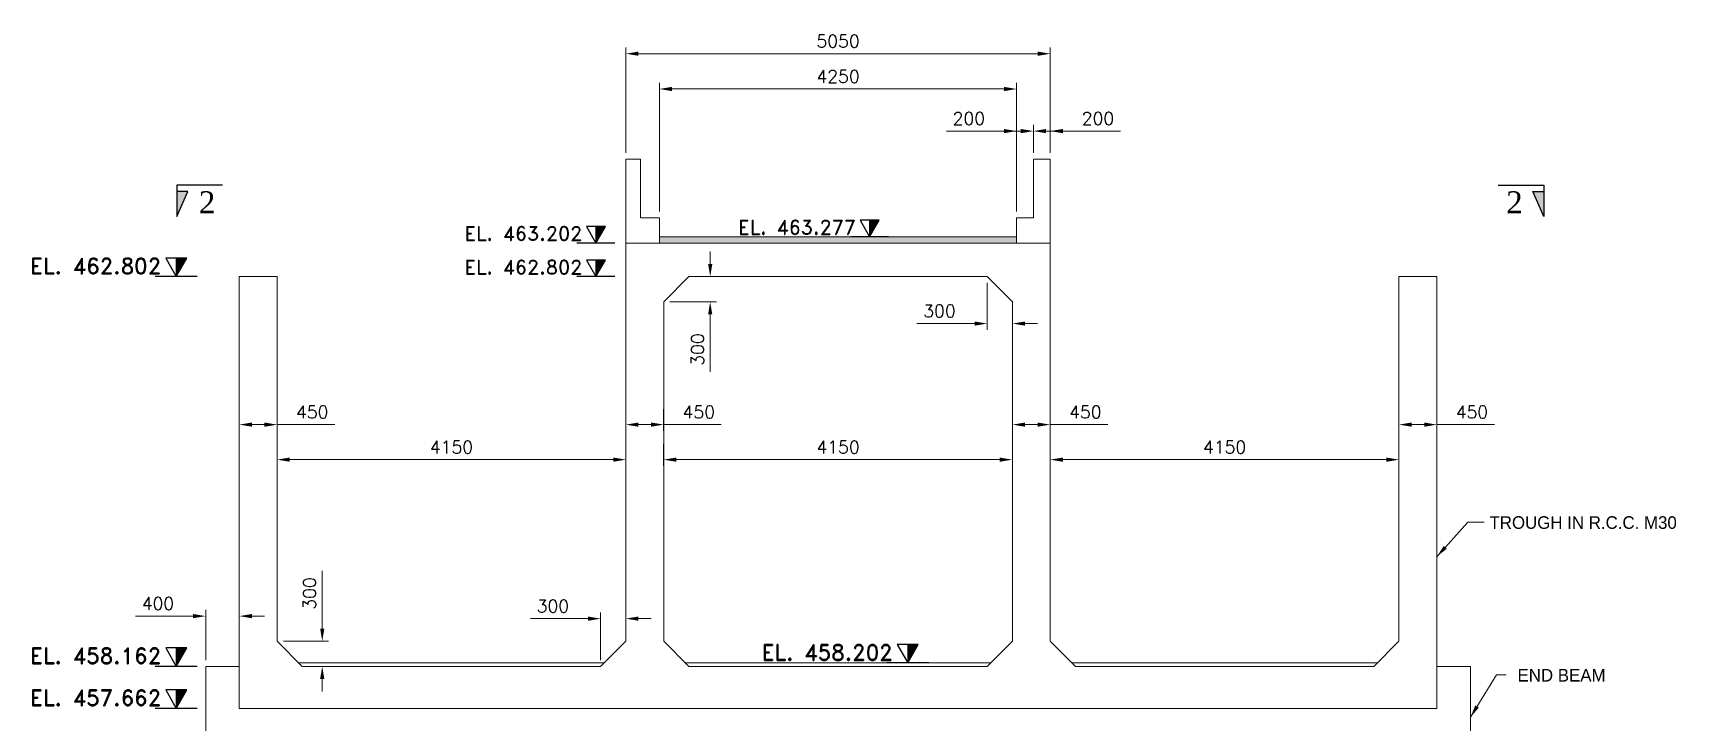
# Model space of a CAD drawing. Extents: x 2542500 to 2835796, y -294794 to -159040.
# Drawn here: x 2602099 to 2621653, y -167503 to -159296 of the extents above; entities that cross this region are included whole.
import ezdxf
from ezdxf.enums import TextEntityAlignment as Align

# ---------------------------------------------------------------- set-up
doc = ezdxf.new("R2010")
doc.units = 0
doc.header["$LTSCALE"] = 8
doc.header["$MEASUREMENT"] = 0
doc.header["$PDMODE"] = 35
doc.layers.get('0').update_dxf_attribs({"color": 22, "linetype": 'CONTINUOUS'})
doc.layers.get('DEFPOINTS').update_dxf_attribs({"linetype": 'CONTINUOUS'})
for name, color, linetype, lineweight in [('HATCH SOLID', 253, 'CONTINUOUS', 5), ('LEVEL', 6, 'CONTINUOUS', 20), ('R_DIMENSION', 8, 'CONTINUOUS', 15), ('R_TEXT G', 7, 'CONTINUOUS', 18), ('SEC MARK', 1, 'CONTINUOUS', 25)]:
    doc.layers.add(name, color=color, linetype=linetype, lineweight=lineweight)
doc.layers.add('PUMP', color=4, linetype='CONTINUOUS')
doc.layers.add('R_HATCH', color=7, linetype='CONTINUOUS', lineweight=9, true_color=0xd1d1ff)
doc.styles.add('ROMANDS', font='romand.shx')
doc.styles.add('ROMANS', font='romans.shx')
doc.styles.get("Standard").update_dxf_attribs({"font": ''})
doc.styles.add('TIMES NR', font='times.ttf')
doc.styles.get('Standard').set_extended_font_data('Univers')
doc.dimstyles.new('DIM-75', dxfattribs={"dimscale": 75, "dimtxt": 2, "dimasz": 2, "dimexe": 1, "dimexo": 1, "dimgap": 1, "dimtad": 1, "dimdec": 0, "dimzin": 0, "dimdsep": 46, "dimtxsty": 'ROMANS', "dimcen": 1, "dimclrd": 256, "dimclre": 256, "dimclrt": 7, "dimadec": 0, "dimazin": 0, "dimtfac": 1, "dimtdec": 0, "dimtofl": 0, "dimtmove": 0, "dimatfit": 3, "dimfxl": 1, "dimtolj": 1, "dimtzin": 0, "dimlwd": 9, "dimlwe": 5, "dimarcsym": 0})
doc.dimstyles.new('DIM-75$0', dxfattribs={"dimscale": 75, "dimtxt": 2, "dimasz": 2, "dimexe": 1, "dimexo": 1, "dimgap": 1, "dimtad": 1, "dimdec": 0, "dimzin": 0, "dimdsep": 46, "dimtxsty": 'ROMANS', "dimcen": 1, "dimclrd": 256, "dimclre": 256, "dimclrt": 7, "dimadec": 0, "dimazin": 0, "dimtfac": 1, "dimtdec": 0, "dimtofl": 0, "dimtmove": 0, "dimatfit": 3, "dimfxl": 1, "dimtolj": 1, "dimtzin": 0, "dimlwd": 9, "dimlwe": 5, "dimarcsym": 0})

# ---------------------------------------------------------------- blocks, each defined once
blk = doc.blocks.new('A$C71181FDA')
at = {"layer": 'HATCH SOLID', "ltscale": 100}
blk.add_hatch(color=256, dxfattribs=at).paths.add_polyline_path([(948, 0), (948, 828), (474, 828)])
at = {"layer": 'SEC MARK'}
for p, q in [((948, 828), (948, 0)), ((0, 0), (1896, 0))]:
    blk.add_line(p, q, dxfattribs=at)
blk.add_lwpolyline([(948, 0), (474, 828), (1422, 828), (948, 0)], dxfattribs=at)
blk = doc.blocks.new('*D7')
at = {"layer": 'DEFPOINTS', "color": 0}
for p in [(2604555, -163700), (2605005, -163700), (2605005, -163961)]:
    blk.add_point(p, dxfattribs=at)
at = {"layer": 'R_DIMENSION', "lineweight": 5}
for p, q in [((2604555, -163775), (2604555, -164036)), ((2605005, -163775), (2605005, -164036))]:
    blk.add_line(p, q, dxfattribs=at)
at = {"layer": 'R_DIMENSION', "lineweight": 9}
for p, q in [((2604705, -163961), (2604855, -163961)), ((2605005, -163961), (2605691, -163961))]:
    blk.add_line(p, q, dxfattribs=at)
at = {"layer": 'R_DIMENSION'}
for points in [[(2604705, -163936), (2604705, -163986), (2604555, -163961)], [(2604855, -163936), (2604855, -163986), (2605005, -163961)]]:
    blk.add_solid(points, dxfattribs=at)
at = {"layer": 'R_DIMENSION', "color": 7, "insert": (2605423, -163811), "char_height": 150, "attachment_point": 5, "style": 'ROMANS'}
blk.add_mtext('\\A1;450', dxfattribs=at)
blk = doc.blocks.new('*D8')
at = {"layer": 'DEFPOINTS', "color": 0}
for p in [(2609155, -163700), (2609605, -163700), (2609605, -163961)]:
    blk.add_point(p, dxfattribs=at)
at = {"layer": 'R_DIMENSION', "lineweight": 5}
for p, q in [((2609155, -163775), (2609155, -164036)), ((2609605, -163775), (2609605, -164036))]:
    blk.add_line(p, q, dxfattribs=at)
at = {"layer": 'R_DIMENSION', "lineweight": 9}
for p, q in [((2609305, -163961), (2609455, -163961)), ((2609605, -163961), (2610291, -163961))]:
    blk.add_line(p, q, dxfattribs=at)
at = {"layer": 'R_DIMENSION'}
for points in [[(2609305, -163936), (2609305, -163986), (2609155, -163961)], [(2609455, -163936), (2609455, -163986), (2609605, -163961)]]:
    blk.add_solid(points, dxfattribs=at)
at = {"layer": 'R_DIMENSION', "color": 7, "insert": (2610023, -163811), "char_height": 150, "attachment_point": 5, "style": 'ROMANS'}
blk.add_mtext('\\A1;450', dxfattribs=at)
blk = doc.blocks.new('*D9')
at = {"layer": 'DEFPOINTS', "color": 0}
for p in [(2613755, -163700), (2614205, -163700), (2614205, -163961)]:
    blk.add_point(p, dxfattribs=at)
at = {"layer": 'R_DIMENSION', "lineweight": 5}
for p, q in [((2613755, -163775), (2613755, -164036)), ((2614205, -163775), (2614205, -164036))]:
    blk.add_line(p, q, dxfattribs=at)
at = {"layer": 'R_DIMENSION', "lineweight": 9}
for p, q in [((2613905, -163961), (2614055, -163961)), ((2614205, -163961), (2614891, -163961))]:
    blk.add_line(p, q, dxfattribs=at)
at = {"layer": 'R_DIMENSION'}
for points in [[(2613905, -163936), (2613905, -163986), (2613755, -163961)], [(2614055, -163936), (2614055, -163986), (2614205, -163961)]]:
    blk.add_solid(points, dxfattribs=at)
at = {"layer": 'R_DIMENSION', "color": 7, "insert": (2614623, -163811), "char_height": 150, "attachment_point": 5, "style": 'ROMANS'}
blk.add_mtext('\\A1;450', dxfattribs=at)
blk = doc.blocks.new('*D10')
at = {"layer": 'DEFPOINTS', "color": 0}
for p in [(2618355, -163700), (2618805, -163700), (2618805, -163961)]:
    blk.add_point(p, dxfattribs=at)
at = {"layer": 'R_DIMENSION', "lineweight": 5}
for p, q in [((2618355, -163775), (2618355, -164036)), ((2618805, -163775), (2618805, -164036))]:
    blk.add_line(p, q, dxfattribs=at)
at = {"layer": 'R_DIMENSION', "lineweight": 9}
for p, q in [((2618505, -163961), (2618655, -163961)), ((2618805, -163961), (2619491, -163961))]:
    blk.add_line(p, q, dxfattribs=at)
at = {"layer": 'R_DIMENSION'}
for points in [[(2618505, -163936), (2618505, -163986), (2618355, -163961)], [(2618655, -163936), (2618655, -163986), (2618805, -163961)]]:
    blk.add_solid(points, dxfattribs=at)
at = {"layer": 'R_DIMENSION', "color": 7, "insert": (2619223, -163811), "char_height": 150, "attachment_point": 5, "style": 'ROMANS'}
blk.add_mtext('\\A1;450', dxfattribs=at)
blk = doc.blocks.new('*D11')
at = {"layer": 'DEFPOINTS', "color": 0}
for p in [(2605005, -164117), (2609155, -164117), (2609155, -164378)]:
    blk.add_point(p, dxfattribs=at)
at = {"layer": 'R_DIMENSION', "lineweight": 5}
for p, q in [((2605005, -164192), (2605005, -164453)), ((2609155, -164192), (2609155, -164453))]:
    blk.add_line(p, q, dxfattribs=at)
at = {"layer": 'R_DIMENSION', "lineweight": 9}
blk.add_line((2605155, -164378), (2609005, -164378), dxfattribs=at)
at = {"layer": 'R_DIMENSION'}
for points in [[(2605155, -164353), (2605155, -164403), (2605005, -164378)], [(2609005, -164353), (2609005, -164403), (2609155, -164378)]]:
    blk.add_solid(points, dxfattribs=at)
at = {"layer": 'R_DIMENSION', "color": 7, "insert": (2607080, -164228), "char_height": 150, "attachment_point": 5, "style": 'ROMANS'}
blk.add_mtext('\\A1;4150', dxfattribs=at)
blk = doc.blocks.new('*D12')
at = {"layer": 'DEFPOINTS', "color": 0}
for p in [(2609605, -164117), (2613755, -164117), (2609605, -164378)]:
    blk.add_point(p, dxfattribs=at)
at = {"layer": 'R_DIMENSION', "lineweight": 5}
for p, q in [((2609605, -164192), (2609605, -164453)), ((2613755, -164192), (2613755, -164453))]:
    blk.add_line(p, q, dxfattribs=at)
at = {"layer": 'R_DIMENSION', "lineweight": 9}
blk.add_line((2613605, -164378), (2609755, -164378), dxfattribs=at)
at = {"layer": 'R_DIMENSION'}
for points in [[(2609755, -164353), (2609755, -164403), (2609605, -164378)], [(2613605, -164353), (2613605, -164403), (2613755, -164378)]]:
    blk.add_solid(points, dxfattribs=at)
at = {"layer": 'R_DIMENSION', "color": 7, "insert": (2611680, -164228), "char_height": 150, "attachment_point": 5, "style": 'ROMANS'}
blk.add_mtext('\\A1;4150', dxfattribs=at)
blk = doc.blocks.new('*D13')
at = {"layer": 'DEFPOINTS', "color": 0}
for p in [(2614205, -164117), (2618355, -164117), (2614205, -164378)]:
    blk.add_point(p, dxfattribs=at)
at = {"layer": 'R_DIMENSION', "lineweight": 5}
for p, q in [((2614205, -164192), (2614205, -164453)), ((2618355, -164192), (2618355, -164453))]:
    blk.add_line(p, q, dxfattribs=at)
at = {"layer": 'R_DIMENSION', "lineweight": 9}
blk.add_line((2618205, -164378), (2614355, -164378), dxfattribs=at)
at = {"layer": 'R_DIMENSION'}
for points in [[(2614355, -164353), (2614355, -164403), (2614205, -164378)], [(2618205, -164353), (2618205, -164403), (2618355, -164378)]]:
    blk.add_solid(points, dxfattribs=at)
at = {"layer": 'R_DIMENSION', "color": 7, "insert": (2616280, -164228), "char_height": 150, "attachment_point": 5, "style": 'ROMANS'}
blk.add_mtext('\\A1;4150', dxfattribs=at)
blk = doc.blocks.new('*D14')
at = {"layer": 'DEFPOINTS', "color": 0}
for p in [(2604155, -166241), (2604155, -166839), (2604555, -166839)]:
    blk.add_point(p, dxfattribs=at)
at = {"layer": 'R_DIMENSION', "lineweight": 5}
for p, q in [((2604155, -166764), (2604155, -166166)), ((2604555, -166764), (2604555, -166166))]:
    blk.add_line(p, q, dxfattribs=at)
at = {"layer": 'R_DIMENSION', "lineweight": 9}
for p, q in [((2604005, -166241), (2603319, -166241)), ((2604705, -166241), (2604855, -166241))]:
    blk.add_line(p, q, dxfattribs=at)
at = {"layer": 'R_DIMENSION'}
for points in [[(2604005, -166216), (2604005, -166266), (2604155, -166241)], [(2604705, -166216), (2604705, -166266), (2604555, -166241)]]:
    blk.add_solid(points, dxfattribs=at)
at = {"layer": 'R_DIMENSION', "color": 7, "insert": (2603587, -166091), "char_height": 150, "attachment_point": 5, "style": 'ROMANS'}
blk.add_mtext('\\A1;400', dxfattribs=at)
blk = doc.blocks.new('*D15')
at = {"layer": 'DEFPOINTS', "color": 0}
for p in [(2613455, -162199), (2613755, -162499), (2613455, -162758)]:
    blk.add_point(p, dxfattribs=at)
at = {"layer": 'R_DIMENSION', "lineweight": 5}
for p, q in [((2613455, -162274), (2613455, -162833)), ((2613755, -162574), (2613755, -162833))]:
    blk.add_line(p, q, dxfattribs=at)
at = {"layer": 'R_DIMENSION', "lineweight": 9}
for p, q in [((2613305, -162758), (2612619, -162758)), ((2613905, -162758), (2614055, -162758))]:
    blk.add_line(p, q, dxfattribs=at)
at = {"layer": 'R_DIMENSION'}
for points in [[(2613305, -162733), (2613305, -162783), (2613455, -162758)], [(2613905, -162733), (2613905, -162783), (2613755, -162758)]]:
    blk.add_solid(points, dxfattribs=at)
at = {"layer": 'R_DIMENSION', "color": 7, "insert": (2612887, -162608), "char_height": 150, "attachment_point": 5, "style": 'ROMANS'}
blk.add_mtext('\\A1;300', dxfattribs=at)
blk = doc.blocks.new('*D16')
at = {"layer": 'DEFPOINTS', "color": 0}
for p in [(2609905, -162199), (2609605, -162499), (2610159, -162499)]:
    blk.add_point(p, dxfattribs=at)
at = {"layer": 'R_DIMENSION', "lineweight": 9}
for p, q in [((2610159, -162049), (2610159, -161899)), ((2610159, -162649), (2610159, -163334))]:
    blk.add_line(p, q, dxfattribs=at)
at = {"layer": 'R_DIMENSION', "lineweight": 5}
for p, q in [((2609980, -162199), (2610234, -162199)), ((2609680, -162499), (2610234, -162499))]:
    blk.add_line(p, q, dxfattribs=at)
at = {"layer": 'R_DIMENSION'}
for points in [[(2610134, -162049), (2610184, -162049), (2610159, -162199)], [(2610134, -162649), (2610184, -162649), (2610159, -162499)]]:
    blk.add_solid(points, dxfattribs=at)
at = {"layer": 'R_DIMENSION', "color": 7, "insert": (2610009, -163067), "char_height": 150, "attachment_point": 5, "rotation": 90, "style": 'ROMANS'}
blk.add_mtext('\\A1;300', dxfattribs=at)
blk = doc.blocks.new('*D17')
at = {"layer": 'DEFPOINTS', "color": 0}
for p in [(2605005, -166539), (2605542, -166539), (2605305, -166839)]:
    blk.add_point(p, dxfattribs=at)
at = {"layer": 'R_DIMENSION', "lineweight": 9}
for p, q in [((2605542, -166389), (2605542, -165703)), ((2605542, -166989), (2605542, -167139))]:
    blk.add_line(p, q, dxfattribs=at)
at = {"layer": 'R_DIMENSION', "lineweight": 5}
for p, q in [((2605080, -166539), (2605617, -166539)), ((2605380, -166839), (2605617, -166839))]:
    blk.add_line(p, q, dxfattribs=at)
at = {"layer": 'R_DIMENSION'}
for points in [[(2605517, -166389), (2605567, -166389), (2605542, -166539)], [(2605517, -166989), (2605567, -166989), (2605542, -166839)]]:
    blk.add_solid(points, dxfattribs=at)
at = {"layer": 'R_DIMENSION', "color": 7, "insert": (2605392, -165971), "char_height": 150, "attachment_point": 5, "rotation": 90, "style": 'ROMANS'}
blk.add_mtext('\\A1;300', dxfattribs=at)
blk = doc.blocks.new('*D18')
at = {"layer": 'DEFPOINTS', "color": 0}
for p in [(2608855, -166271), (2609155, -166539), (2608855, -166839)]:
    blk.add_point(p, dxfattribs=at)
at = {"layer": 'R_DIMENSION', "lineweight": 5}
for p, q in [((2608855, -166764), (2608855, -166196)), ((2609155, -166464), (2609155, -166196))]:
    blk.add_line(p, q, dxfattribs=at)
at = {"layer": 'R_DIMENSION', "lineweight": 9}
for p, q in [((2608705, -166271), (2608019, -166271)), ((2609305, -166271), (2609455, -166271))]:
    blk.add_line(p, q, dxfattribs=at)
at = {"layer": 'R_DIMENSION'}
for points in [[(2608705, -166246), (2608705, -166296), (2608855, -166271)], [(2609305, -166246), (2609305, -166296), (2609155, -166271)]]:
    blk.add_solid(points, dxfattribs=at)
at = {"layer": 'R_DIMENSION', "color": 7, "insert": (2608287, -166121), "char_height": 150, "attachment_point": 5, "style": 'ROMANS'}
blk.add_mtext('\\A1;300', dxfattribs=at)
blk = doc.blocks.new('*D26')
at = {"layer": 'DEFPOINTS', "color": 0}
for p in [(2613805, -159965), (2609555, -161499), (2613805, -161499)]:
    blk.add_point(p, dxfattribs=at)
at = {"layer": 'R_DIMENSION', "lineweight": 5}
for p, q in [((2609555, -161424), (2609555, -159890)), ((2613805, -161424), (2613805, -159890))]:
    blk.add_line(p, q, dxfattribs=at)
at = {"layer": 'R_DIMENSION', "lineweight": 9}
blk.add_line((2609705, -159965), (2613655, -159965), dxfattribs=at)
at = {"layer": 'R_DIMENSION'}
for points in [[(2609705, -159940), (2609705, -159990), (2609555, -159965)], [(2613655, -159940), (2613655, -159990), (2613805, -159965)]]:
    blk.add_solid(points, dxfattribs=at)
at = {"layer": 'R_DIMENSION', "color": 7, "insert": (2611680, -159815), "char_height": 150, "attachment_point": 5, "style": 'ROMANS'}
blk.add_mtext('\\A1;4250', dxfattribs=at)
blk = doc.blocks.new('*D28')
at = {"layer": 'DEFPOINTS', "color": 0}
for p in [(2614205, -159545), (2609155, -160799), (2614205, -160799)]:
    blk.add_point(p, dxfattribs=at)
at = {"layer": 'R_DIMENSION', "lineweight": 5}
for p, q in [((2609155, -160724), (2609155, -159470)), ((2614205, -160724), (2614205, -159470))]:
    blk.add_line(p, q, dxfattribs=at)
at = {"layer": 'R_DIMENSION', "lineweight": 9}
blk.add_line((2609305, -159545), (2614055, -159545), dxfattribs=at)
at = {"layer": 'R_DIMENSION'}
for points in [[(2609305, -159520), (2609305, -159570), (2609155, -159545)], [(2614055, -159520), (2614055, -159570), (2614205, -159545)]]:
    blk.add_solid(points, dxfattribs=at)
at = {"layer": 'R_DIMENSION', "color": 7, "insert": (2611680, -159395), "char_height": 150, "attachment_point": 5, "style": 'ROMANS'}
blk.add_mtext('\\A1;5050', dxfattribs=at)
blk = doc.blocks.new('*D29')
at = {"layer": 'DEFPOINTS', "color": 0, "ltscale": 0.13}
for p in [(2613805, -160466), (2614005, -160799), (2613805, -161499)]:
    blk.add_point(p, dxfattribs=at)
at = {"layer": 'R_DIMENSION', "lineweight": 9, "ltscale": 0.13}
for p, q in [((2613655, -160466), (2612969, -160466)), ((2614155, -160466), (2614305, -160466))]:
    blk.add_line(p, q, dxfattribs=at)
at = {"layer": 'R_DIMENSION', "lineweight": 5, "ltscale": 0.13}
for p, q in [((2613805, -161424), (2613805, -160391)), ((2614005, -160724), (2614005, -160391))]:
    blk.add_line(p, q, dxfattribs=at)
at = {"layer": 'R_DIMENSION', "ltscale": 0.13}
for points in [[(2613655, -160441), (2613655, -160491), (2613805, -160466)], [(2614155, -160441), (2614155, -160491), (2614005, -160466)]]:
    blk.add_solid(points, dxfattribs=at)
at = {"layer": 'R_DIMENSION', "color": 7, "lineweight": 13, "ltscale": 0.13, "insert": (2613237, -160316), "char_height": 150, "attachment_point": 5, "style": 'ROMANS'}
blk.add_mtext('\\A1;200', dxfattribs=at)
blk = doc.blocks.new('*D27')
at = {"layer": 'DEFPOINTS', "color": 0, "ltscale": 0.13}
for p in [(2614205, -160466), (2614005, -160799), (2614205, -160799)]:
    blk.add_point(p, dxfattribs=at)
at = {"layer": 'R_DIMENSION', "lineweight": 9, "ltscale": 0.13}
for p, q in [((2613855, -160466), (2613705, -160466)), ((2614355, -160466), (2615041, -160466))]:
    blk.add_line(p, q, dxfattribs=at)
at = {"layer": 'R_DIMENSION', "lineweight": 5, "ltscale": 0.13}
for p, q in [((2614005, -160724), (2614005, -160391)), ((2614205, -160724), (2614205, -160391))]:
    blk.add_line(p, q, dxfattribs=at)
at = {"layer": 'R_DIMENSION', "ltscale": 0.13}
for points in [[(2613855, -160441), (2613855, -160491), (2614005, -160466)], [(2614355, -160441), (2614355, -160491), (2614205, -160466)]]:
    blk.add_solid(points, dxfattribs=at)
at = {"layer": 'R_DIMENSION', "color": 7, "lineweight": 13, "ltscale": 0.13, "insert": (2614773, -160316), "char_height": 150, "attachment_point": 5, "style": 'ROMANS'}
blk.add_mtext('\\A1;200', dxfattribs=at)
blk = doc.blocks.new('A$C6F2721C1')
at = {"layer": 'HATCH SOLID'}
blk.add_hatch(color=256, dxfattribs=at).paths.add_polyline_path([(188, 100), (362, 100), (362, 500)])
at = {"layer": 'SEC MARK'}
blk.add_lwpolyline([(-362, 0), (362, 0), (362, 500), (188, 100), (362, 100)], dxfattribs=at)
at = {"layer": 'SEC MARK', "style": 'TIMES NR'}
blk.add_attdef('SECTEXT', text='', height=350, dxfattribs=at).set_placement((-104, 275), align=Align.MIDDLE_CENTER)

msp = doc.modelspace()

# ---------------------------------------------------------------- hatches: boundary and pattern name
at = {"layer": 'R_HATCH', "lineweight": 13, "ltscale": 0.13}
h = msp.add_hatch(dxfattribs=at)
h.set_pattern_fill('AR-CONC', color=256)
h.set_pattern_definition([(50, (587613.29, 188987.86), (182.184669, -15.939086), [19.05, -209.55]), (355, (587613.29, 188987.86), (-35.243421, 191.056845), [15.24, -167.640584]), (100.451445, (587628.47, 188986.53), (146.941247, 175.117752), [16.190009, -178.090245]), (46.1842, (587613.29, 189038.66), (271.07904, -42.042328), [28.575, -314.325]), (96.635558, (587635.88, 189035.16), (237.404134, 247.426125), [24.285023, -267.13561]), (351.184151, (587613.3, 189038.66), (237.404134, 247.426125), [22.859967, -251.459732]), (21, (587638.69, 189025.96), (151.614391, -102.265198), [19.05, -209.55]), (326, (587638.69, 189025.96), (61.802028, 184.187966), [15.24, -167.64]), (71.451445, (587651.32, 189017.44), (213.41642, 81.922769), [16.190009, -178.089938]), (37.5, (587613.29, 188987.86), (3.0886033, 84.5550389), [0, -165.608, 0, -170.18, 0, -168.275]), (7.5, (587613.29, 188987.86), (66.8196625, 100.180575), [0, -97.028, 0, -161.798, 0, -64.135]), (327.5, (587556.65, 188987.86), (135.5905952, -5.728744), [0, -63.5, 0, -198.12, 0, -262.89]), (317.5, (587531.25, 188987.86), (148.1291814, 25.426491), [0, -82.55, 0, -131.572, 0, -186.69])])
h.paths.add_polyline_path([(2613805.1, -161723.8), (2609555.1, -161723.8), (2609555.1, -161798.8), (2613805.1, -161798.8)])

# ---------------------------------------------------------------- linework, layer by layer
at = {"lineweight": 13, "ltscale": 0.13}
for p, q in [((2609155.1, -161798.8), (2614205.1, -161798.8)), ((2609555.1, -161723.8), (2613805.1, -161723.8)), ((2604155.1, -167938.8), (2604155.1, -166838.8)), ((2604555.1, -166838.8), (2604155.1, -166838.8)), ((2618805.1, -166838.8), (2619205.1, -166838.8)), ((2619205.1, -167938.8), (2619205.1, -166838.8))]:
    msp.add_line(p, q, dxfattribs=at)
at = {"lineweight": 13, "ltscale": 0.13, "flags": 128}
for points in [[(2609555.1, -161798.8), (2609555.1, -161498.8), (2609330.1, -161498.8), (2609330.1, -160798.8), (2609155.1, -160798.8), (2609155.1, -161798.8)], [(2613805.1, -161798.8), (2613805.1, -161498.8), (2614005.1, -161498.8), (2614005.1, -160798.8), (2614205.1, -160798.8), (2614205.1, -161798.8)], [(2609155.1, -161798.8), (2609155.1, -166538.8), (2608855.1, -166838.8), (2605305.1, -166838.8), (2605005.1, -166538.8), (2605005.1, -162198.8), (2604555.1, -162198.8), (2604555.1, -167338.8), (2618805.1, -167338.8), (2618805.1, -162198.8), (2618355.1, -162198.8), (2618355.1, -166538.8), (2618055.1, -166838.8), (2614505.1, -166838.8), (2614205.1, -166538.8), (2614205.1, -161798.8)], [(2613755.1, -166538.8), (2613755.1, -162498.8), (2613455.1, -162198.8), (2609905.1, -162198.8), (2609605.1, -162498.8), (2609605.1, -166538.8), (2609905.1, -166838.8), (2613455.1, -166838.8), (2613755.1, -166538.8)], [(2608895.1, -166798.8), (2605265.1, -166798.8)], [(2613495.1, -166798.8), (2609865.1, -166798.8)], [(2618095.1, -166798.8), (2614465.1, -166798.8)]]:
    msp.add_lwpolyline(points, dxfattribs=at)

# ---------------------------------------------------------------- block references
at = {"layer": 'HATCH SOLID'}
ref = msp.add_blockref('A$C6F2721C1', (2604083.9, -161109.1), dxfattribs=dict(at, xscale=0.75, yscale=0.75, zscale=0.75, rotation=180))
ref.add_attrib('SECTEXT', '2', dxfattribs={"layer": 'SEC MARK', "height": 262.5, "style": 'TIMES NR'}).set_placement((2604171.5, -161314), align=Align.MIDDLE_CENTER)
ref = msp.add_blockref('A$C6F2721C1', (2619808.6, -161109.1), dxfattribs=dict(at, xscale=-0.75, yscale=0.75, zscale=0.75, rotation=180))
ref.add_attrib('SECTEXT', '2', dxfattribs={"layer": 'SEC MARK', "height": 262.5, "style": 'TIMES NR'}).set_placement((2619728.4, -161314), align=Align.MIDDLE_CENTER)
at = {"layer": 'PUMP'}
for p, xscale, yscale, zscale in [((2609024, -161798.8), -0.2377709651479326, 0.2377709651479326, 0.2377709651479326), ((2612281.6, -161723.8), -0.2377709651479326, 0.2377709651479326, 0.2377709651479326), ((2604055.5, -162198.8), -0.2641899612754806, 0.2641899612754806, 0.2641899612754806), ((2609024, -162198.8), -0.2377709651479326, 0.2377709651479326, 0.2377709651479326), ((2612760.3, -166798.8), -0.2641899612754806, 0.2641899612754806, 0.2641899612754806), ((2604055.5, -166838.8), -0.2641899612754806, 0.2641899612754806, 0.2641899612754806), ((2604055.5, -167338.8), -0.2641899612754806, 0.2641899612754806, 0.2641899612754806)]:
    msp.add_blockref('A$C71181FDA', p, dxfattribs=dict(at, xscale=xscale, yscale=yscale, zscale=zscale))

# ---------------------------------------------------------------- texts
at = {"layer": 'LEVEL', "attachment_point": 3, "style": 'ROMANDS'}
for s, insert, char_height in [('EL. 463.202', (2608637, -161601.9), 168.75), ('EL. 463.277', (2611894.6, -161526.9), 168.75), ('EL. 462.802', (2603625.5, -161980), 187.5), ('EL. 462.802', (2608637, -162001.9), 168.75), ('EL. 458.202', (2612330.4, -166580), 187.5), ('EL. 458.162', (2603625.5, -166620), 187.5), ('EL. 457.662', (2603625.5, -167120), 187.5)]:
    msp.add_mtext(s, dxfattribs=dict(at, insert=insert, char_height=char_height))
at = {"layer": 'R_TEXT G', "lineweight": 13, "ltscale": 0.13, "insert": (2619432, -165051.8), "char_height": 150, "attachment_point": 1}
msp.add_mtext_dynamic_manual_height_columns('TROUGH IN R.C.C. M30', width=7963.5, gutter_width=2750, heights=[0], dxfattribs=at)
at = {"layer": 'R_TEXT G', "lineweight": 13, "ltscale": 0.13, "insert": (2619765.6, -166870), "char_height": 150, "width": 1560.878, "attachment_point": 1}
msp.add_mtext('\\A1;END BEAM', dxfattribs=at)

# ---------------------------------------------------------------- dimensions: what is measured, and where the dimension line sits
at = {"layer": 'R_DIMENSION'}
for base, p1, p2, picture, middle in [((2614205.1, -159544.9), (2609155.1, -160798.8), (2614205.1, -160798.8), '*D28', (2611680.1, -159394.9)), ((2613805.1, -159965.3), (2609555.1, -161498.8), (2613805.1, -161498.8), '*D26', (2611680.1, -159815.3)), ((2613455.1, -162758.3), (2613755.1, -162498.8), (2613455.1, -162198.8), '*D15', (2612887.2, -162608.3)), ((2605005.1, -163960.5), (2604555.1, -163699.8), (2605005.1, -163699.8), '*D7', (2605422.9, -163810.5)), ((2609605.1, -163960.5), (2609155.1, -163699.8), (2609605.1, -163699.8), '*D8', (2610022.9, -163810.5)), ((2614205.1, -163960.5), (2613755.1, -163699.8), (2614205.1, -163699.8), '*D9', (2614622.9, -163810.5)), ((2618805.1, -163960.5), (2618355.1, -163699.8), (2618805.1, -163699.8), '*D10', (2619222.9, -163810.5)), ((2609155.1, -164378), (2605005.1, -164117.3), (2609155.1, -164117.3), '*D11', (2607080.1, -164228)), ((2604155.1, -166241.5), (2604555.1, -166838.8), (2604155.1, -166838.8), '*D14', (2603587.2, -166091.5)), ((2608855.1, -166271.3), (2609155.1, -166538.8), (2608855.1, -166838.8), '*D18', (2608287.2, -166121.3))]:
    dim = msp.add_linear_dim(base=base, p1=p1, p2=p2, dimstyle='DIM-75$0', dxfattribs=at)
    dim.commit()
    dim.dimension.update_dxf_attribs({"geometry": picture, "text_midpoint": middle})
at = {"layer": 'R_DIMENSION', "lineweight": 13, "ltscale": 0.13}
for base, p2, picture, middle in [((2613805.1, -160466), (2613805.1, -161498.8), '*D29', (2613237.2, -160316)), ((2614205.1, -160466), (2614205.1, -160798.8), '*D27', (2614772.9, -160316))]:
    dim = msp.add_linear_dim(base=base, p1=(2614005.1, -160798.8), p2=p2, dimstyle='DIM-75$0', dxfattribs=at)
    dim.commit()
    dim.dimension.update_dxf_attribs({"geometry": picture, "text_midpoint": middle})
at = {"layer": 'R_DIMENSION'}
for base, p1, p2, angle, picture, middle in [((2610158.9, -162498.8), (2609905.1, -162198.8), (2609605.1, -162498.8), 90, '*D16', (2610008.9, -163066.6)), ((2609605.1, -164378), (2613755.1, -164117.3), (2609605.1, -164117.3), 180, '*D12', (2611680.1, -164228)), ((2614205.1, -164378), (2618355.1, -164117.3), (2614205.1, -164117.3), 180, '*D13', (2616280.1, -164228)), ((2605541.6, -166538.8), (2605305.1, -166838.8), (2605005.1, -166538.8), 90, '*D17', (2605391.6, -165970.9))]:
    dim = msp.add_linear_dim(base=base, p1=p1, p2=p2, angle=angle, dimstyle='DIM-75$0', dxfattribs=at)
    dim.commit()
    dim.dimension.update_dxf_attribs({"geometry": picture, "text_midpoint": middle})

# ---------------------------------------------------------------- leaders
msp.add_leader([(2618805.1, -165533.6), (2619174.3, -165123.7), (2619369.7, -165123.7)], dimstyle='DIM-75', override={"dimgap": 1, "dimtad": 0}, dxfattribs=at)
at = {"layer": 'R_DIMENSION', "lineweight": 13, "ltscale": 0.13}
msp.add_leader([(2619205.1, -167445), (2619516.8, -166938.8), (2619630, -166938.8)], dimstyle='DIM-75', dxfattribs=at)

doc.saveas('drawing.dxf')
